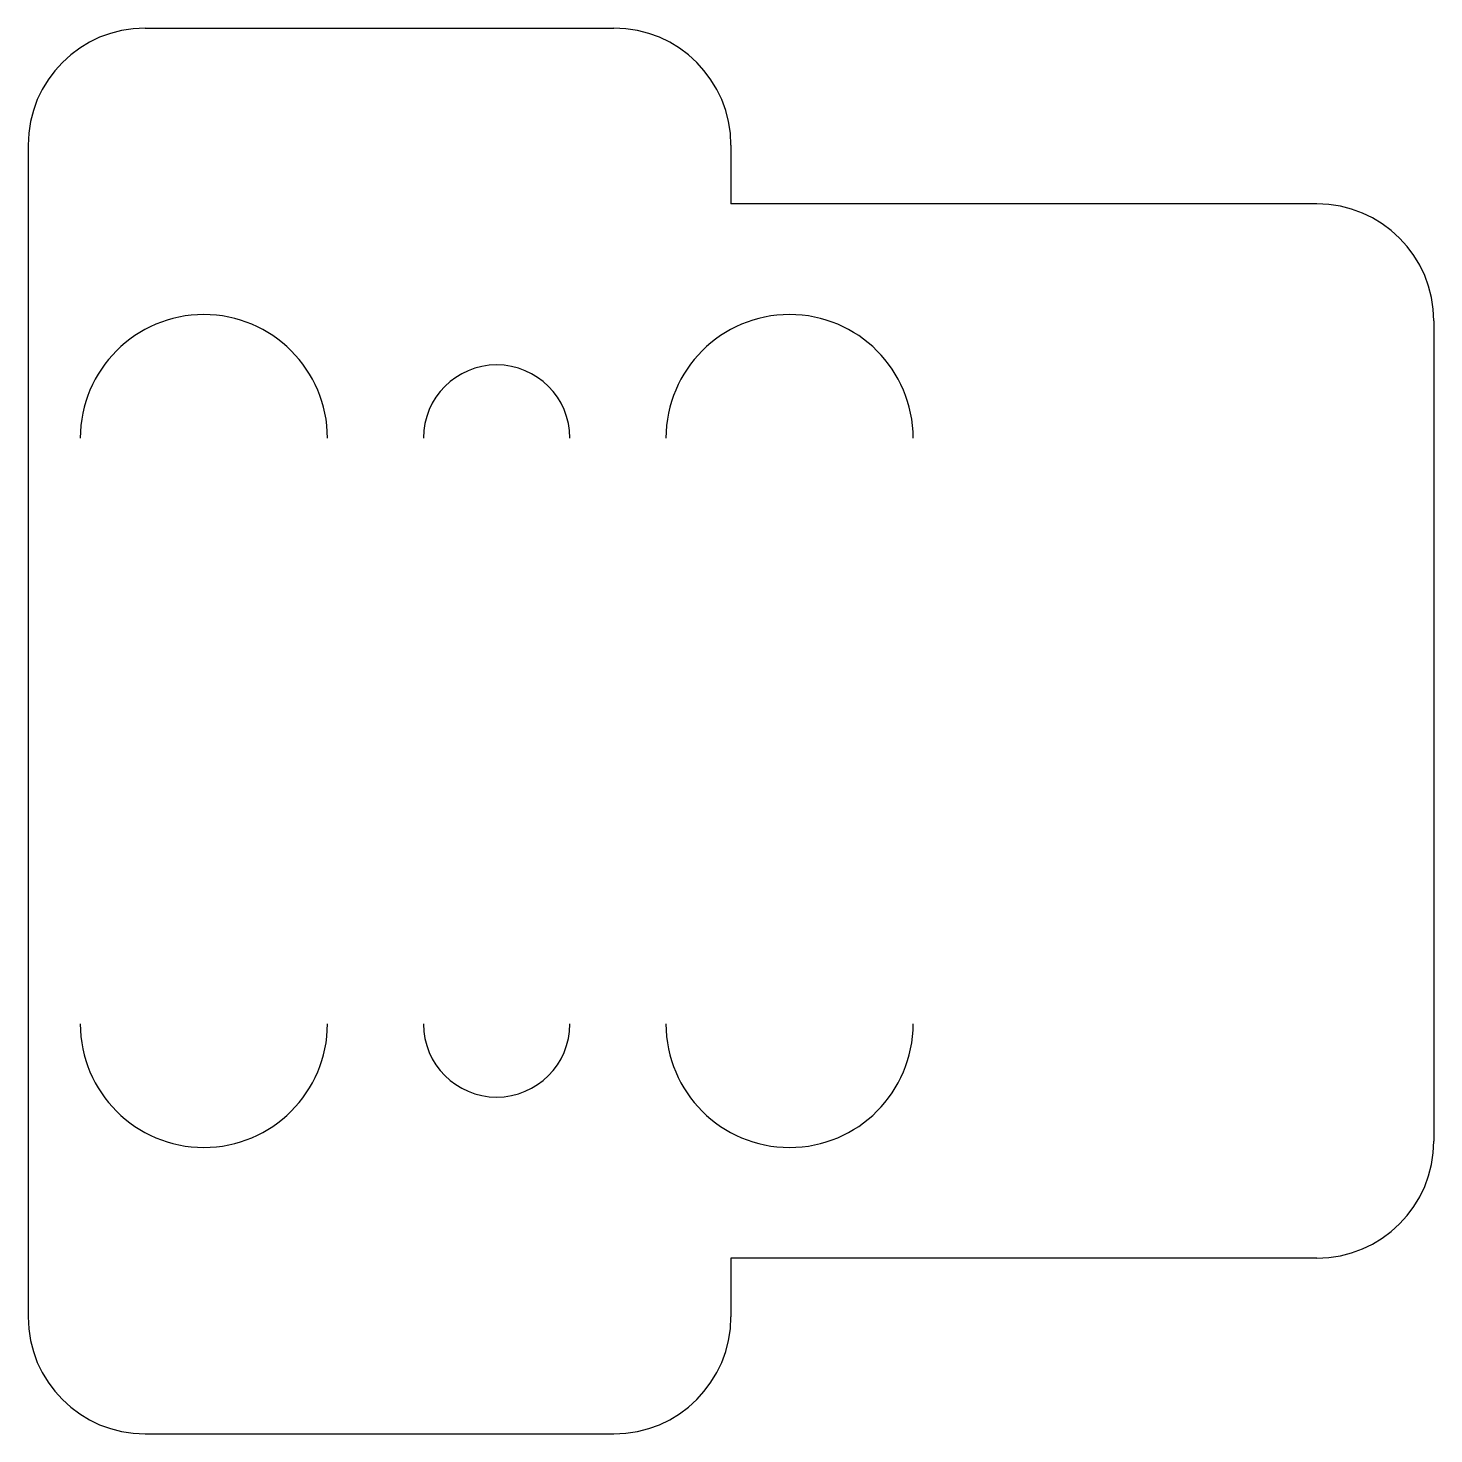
# Model space of a CAD drawing. Header units: millimetres. Extents: x 0 to 24, y -24 to 0.
import ezdxf

# ---------------------------------------------------------------- set-up
doc = ezdxf.new("R2010")
doc.units = ezdxf.units.MM

msp = doc.modelspace()

# ---------------------------------------------------------------- linework, layer by layer
at = {"color": 7, "linetype": 'Continuous', "lineweight": 25}
for p, q in [((2, 0), (10, 0)), ((0, -2), (0, -22)), ((12, -2), (12, -3)), ((22, -3), (12, -3)), ((24, -5), (24, -19)), ((12, -21), (12, -22)), ((22, -21), (12, -21)), ((2, -24), (10, -24))]:
    msp.add_line(p, q, dxfattribs=at)
for centre, radius, start, end in [((2, -2), 2, 90, 180), ((10, -2), 2, 0, 90), ((22, -5), 2, 0, 90), ((3, -7), 2.11, 0, 180), ((13, -7), 2.11, 0, 180), ((8, -7), 1.25, 0, 180), ((3, -17), 2.11, 180, 0), ((8, -17), 1.25, 180, 0), ((13, -17), 2.11, 180, 0), ((22, -19), 2, 270, 0), ((2, -22), 2, 180, 270), ((10, -22), 2, 270, 0)]:
    msp.add_arc(centre, radius, start, end, dxfattribs=at)

doc.saveas('drawing.dxf')
